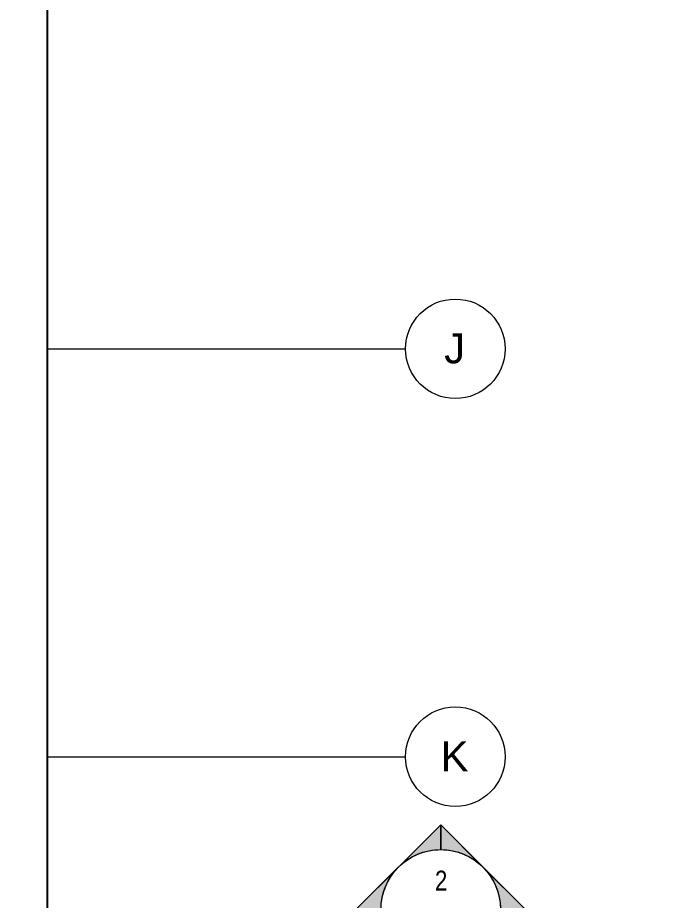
# Model space of a CAD drawing. Header units: millimetres. Extents: x -9358 to 257996, y -67499 to 9117.
# Drawn here: x 53924 to 60403, y -50792 to -41919 of the extents above; entities that cross this region are included whole.
import ezdxf
from ezdxf import colors
from ezdxf.entities.mleader import LeaderData, LeaderLine
from ezdxf.math import Vec2, Vec3

# ---------------------------------------------------------------- set-up
doc = ezdxf.new("R2010")
doc.units = ezdxf.units.MM
doc.header["$LTSCALE"] = 1000
doc.linetypes.add('Grid Line', pattern=[22.225, 12.7, -3.175, 3.175, -3.175])
for name, color, linetype, lineweight in [('A-AXS-1', 8, 'Grid Line', 9), ('A-AXS-CIR', 8, 'Continuous', 9), ('A-DSG-REF', 8, 'Continuous', 9), ('A-FLR-PAT', 8, 'Continuous', 18)]:
    doc.layers.add(name, color=color, linetype=linetype, lineweight=lineweight)
doc.layers.add('FIBERNETW', color=5, linetype='Continuous')
doc.styles.add('Arial_2', font='arial.ttf', dxfattribs={"height": 300})
doc.styles.add('Arial_3', font='arial.ttf', dxfattribs={"width": 0.8, "height": 200})
doc.styles.add('ELEC', font='romant.shx', dxfattribs={"width": 0.8, "oblique": 15, "height": 0.18})

# ---------------------------------------------------------------- blocks, each defined once
blk = doc.blocks.new('Grid - Grid Head - Circle_100-910310-01-Ground Floor Furniture Plan')
at = {"layer": 'A-AXS-CIR'}
blk.add_circle((0, 0), 5, dxfattribs=at)
blk = doc.blocks.new('Section - M_Section Head - Filled-910193-01-Ground Floor Furniture Plan')
at = {"layer": 'A-DSG-REF'}
h = blk.add_hatch(color=256, dxfattribs=at)
edge = h.paths.add_edge_path(flags=0)
edge.add_line((-6, 8.485), (-6, 6))
edge.add_arc((-6, 0), 6, 90, 135)
edge.add_line((-10.243, 4.243), (-6, 8.485))
h = blk.add_hatch(color=256, dxfattribs=at)
edge = h.paths.add_edge_path(flags=0)
edge.add_line((-6, 8.485), (-1.757, 4.243))
edge.add_arc((-6, 0), 6, 45, 90)
edge.add_line((-6, 6), (-6, 8.485))
h = blk.add_hatch(color=256, dxfattribs=at)
edge = h.paths.add_edge_path(flags=0)
edge.add_line((-14.485, 0), (-10.243, 4.243))
edge.add_arc((-6, 0), 6, 135, 180)
edge.add_line((-12, 0), (-14.485, 0))
h = blk.add_hatch(color=256, dxfattribs=at)
edge = h.paths.add_edge_path(flags=0)
edge.add_line((2.485, 0), (0, 0))
edge.add_arc((-6, 0), 6, 360, 405)
edge.add_line((-1.757, 4.243), (2.485, 0))
for p, q in [((-6, 8.485), (-14.485, 0)), ((-6, 8.485), (-10.243, 4.243)), ((-6, 8.485), (2.485, 0)), ((-6, 6), (-6, 8.485)), ((-6, 8.485), (-6, 6)), ((-1.757, 4.243), (-6, 8.485)), ((-10.243, 4.243), (-14.485, 0)), ((2.485, 0), (-1.757, 4.243)), ((-14.485, 0), (-12, 0)), ((0, 0), (2.485, 0)), ((-12, 0), (-14.485, 0)), ((0, 0), (2.485, 0))]:
    blk.add_line(p, q, dxfattribs=at)
for start, end in [(360, 180), (90, 135), (45, 90), (135, 180), (360, 45), (180, 360)]:
    blk.add_arc((-6, 0), 6, start, end, dxfattribs=at)
blk = doc.blocks.new('G')
blk.add_lwpolyline([(-3220, 3420), (54220, 3420), (54220, -60820), (-3220, -60820)], close=True)
at = {"layer": 'A-AXS-1'}
for p, q in [((54220, -45100), (57822.4, -45100)), ((54220, -49200), (57822.4, -49200))]:
    blk.add_line(p, q, dxfattribs=at)
at = {"layer": 'A-FLR-PAT'}
blk.add_line((54220, -60820), (54220, 3420), dxfattribs=at)
at = {"layer": 'A-AXS-CIR', "xscale": 99.99999999999991, "yscale": 99.99999999999991, "zscale": 99.99999999999991, "rotation": 269.9999999999994}
for p in [(58322.4, -45100), (58322.4, -49200)]:
    blk.add_blockref('Grid - Grid Head - Circle_100-910310-01-Ground Floor Furniture Plan', p, dxfattribs=at)
at = {"layer": 'A-DSG-REF', "extrusion": (0, 0, -1), "xscale": 99.99999999999991, "yscale": 99.99999999999991, "zscale": 99.99999999999991}
blk.add_blockref('Section - M_Section Head - Filled-910193-01-Ground Floor Furniture Plan', (-57575.6, -50734.1), dxfattribs=at)
at = {"layer": 'A-AXS-CIR', "char_height": 300, "attachment_point": 1, "style": 'Arial_2'}
for s, insert, width in [('\\fArial|b0|i0|c178|p34|;J', (58210.8, -44945.5), 256.54), ('\\fArial|b0|i0|c178|p34|;K', (58174.3, -49045.5), 344.726)]:
    blk.add_mtext(s, dxfattribs=dict(at, insert=insert, width=width))
at = {"layer": 'A-DSG-REF', "insert": (58117.9, -50345.2), "char_height": 200, "width": 192.405, "attachment_point": 1, "style": 'Arial_3'}
blk.add_mtext('\\fArial|b0|i0|c178|p34|;2', dxfattribs=at)

msp = doc.modelspace()

# ---------------------------------------------------------------- block references
msp.add_blockref('G', (0, -148.1))

# ---------------------------------------------------------------- next in the draw order: leaders
at = {"layer": 'FIBERNETW', "color": 5}
ml = msp.add_multileader_mtext('Standard', dxfattribs=at)
ml.set_content('{\\C5;CABLE TRUNK (200X100X150mm) FOR FIBER OPTIC}', color=2, style='ELEC')
ml.set_leader_properties(color=5)
ml.build(insert=Vec2(0, 0))
ml.multileader.update_dxf_attribs({"text_left_attachment_type": 6, "text_right_attachment_type": 6, "dogleg_length": 1703.1, "arrow_head_size": 151.4})
ctx = ml.context
ctx.base_point, ctx.char_height, ctx.arrow_head_size, ctx.landing_gap_size, ctx.plane_origin = Vec3(22608.5, -41530.1), 227.107, 151.4, 22.7, Vec3(8817.5, -77243.8)
ctx.left_attachment, ctx.right_attachment = 6, 6
notes = []
notes.append((ctx, [(0, (1, 1, 0), (22430.9, -41530.1), (1, 0), 177.6, [(0, [(21962, -42861.9)], 0, [])])]))
ctx.mtext.insert, ctx.mtext.width, ctx.mtext.line_spacing_factor, ctx.mtext.flow_direction = Vec3(22631.2, -41227.3), 213786.42, 2, 5
for ctx, leaders in notes:
    for number, flags, end, landing, length, lines in leaders:
        leader = LeaderData()
        leader.index, (leader.has_last_leader_line, leader.has_dogleg_vector, leader.attachment_direction) = number, flags
        leader.last_leader_point, leader.dogleg_vector, leader.dogleg_length = Vec3(end), Vec3(landing), length
        for number, points, colour, breaks in lines:
            line = LeaderLine()
            line.index, line.vertices, line.color, line.breaks = number, Vec3.list(points), colors.encode_raw_color(colour), breaks
            leader.lines.append(line)
        ctx.leaders.append(leader)

doc.saveas('drawing.dxf')
